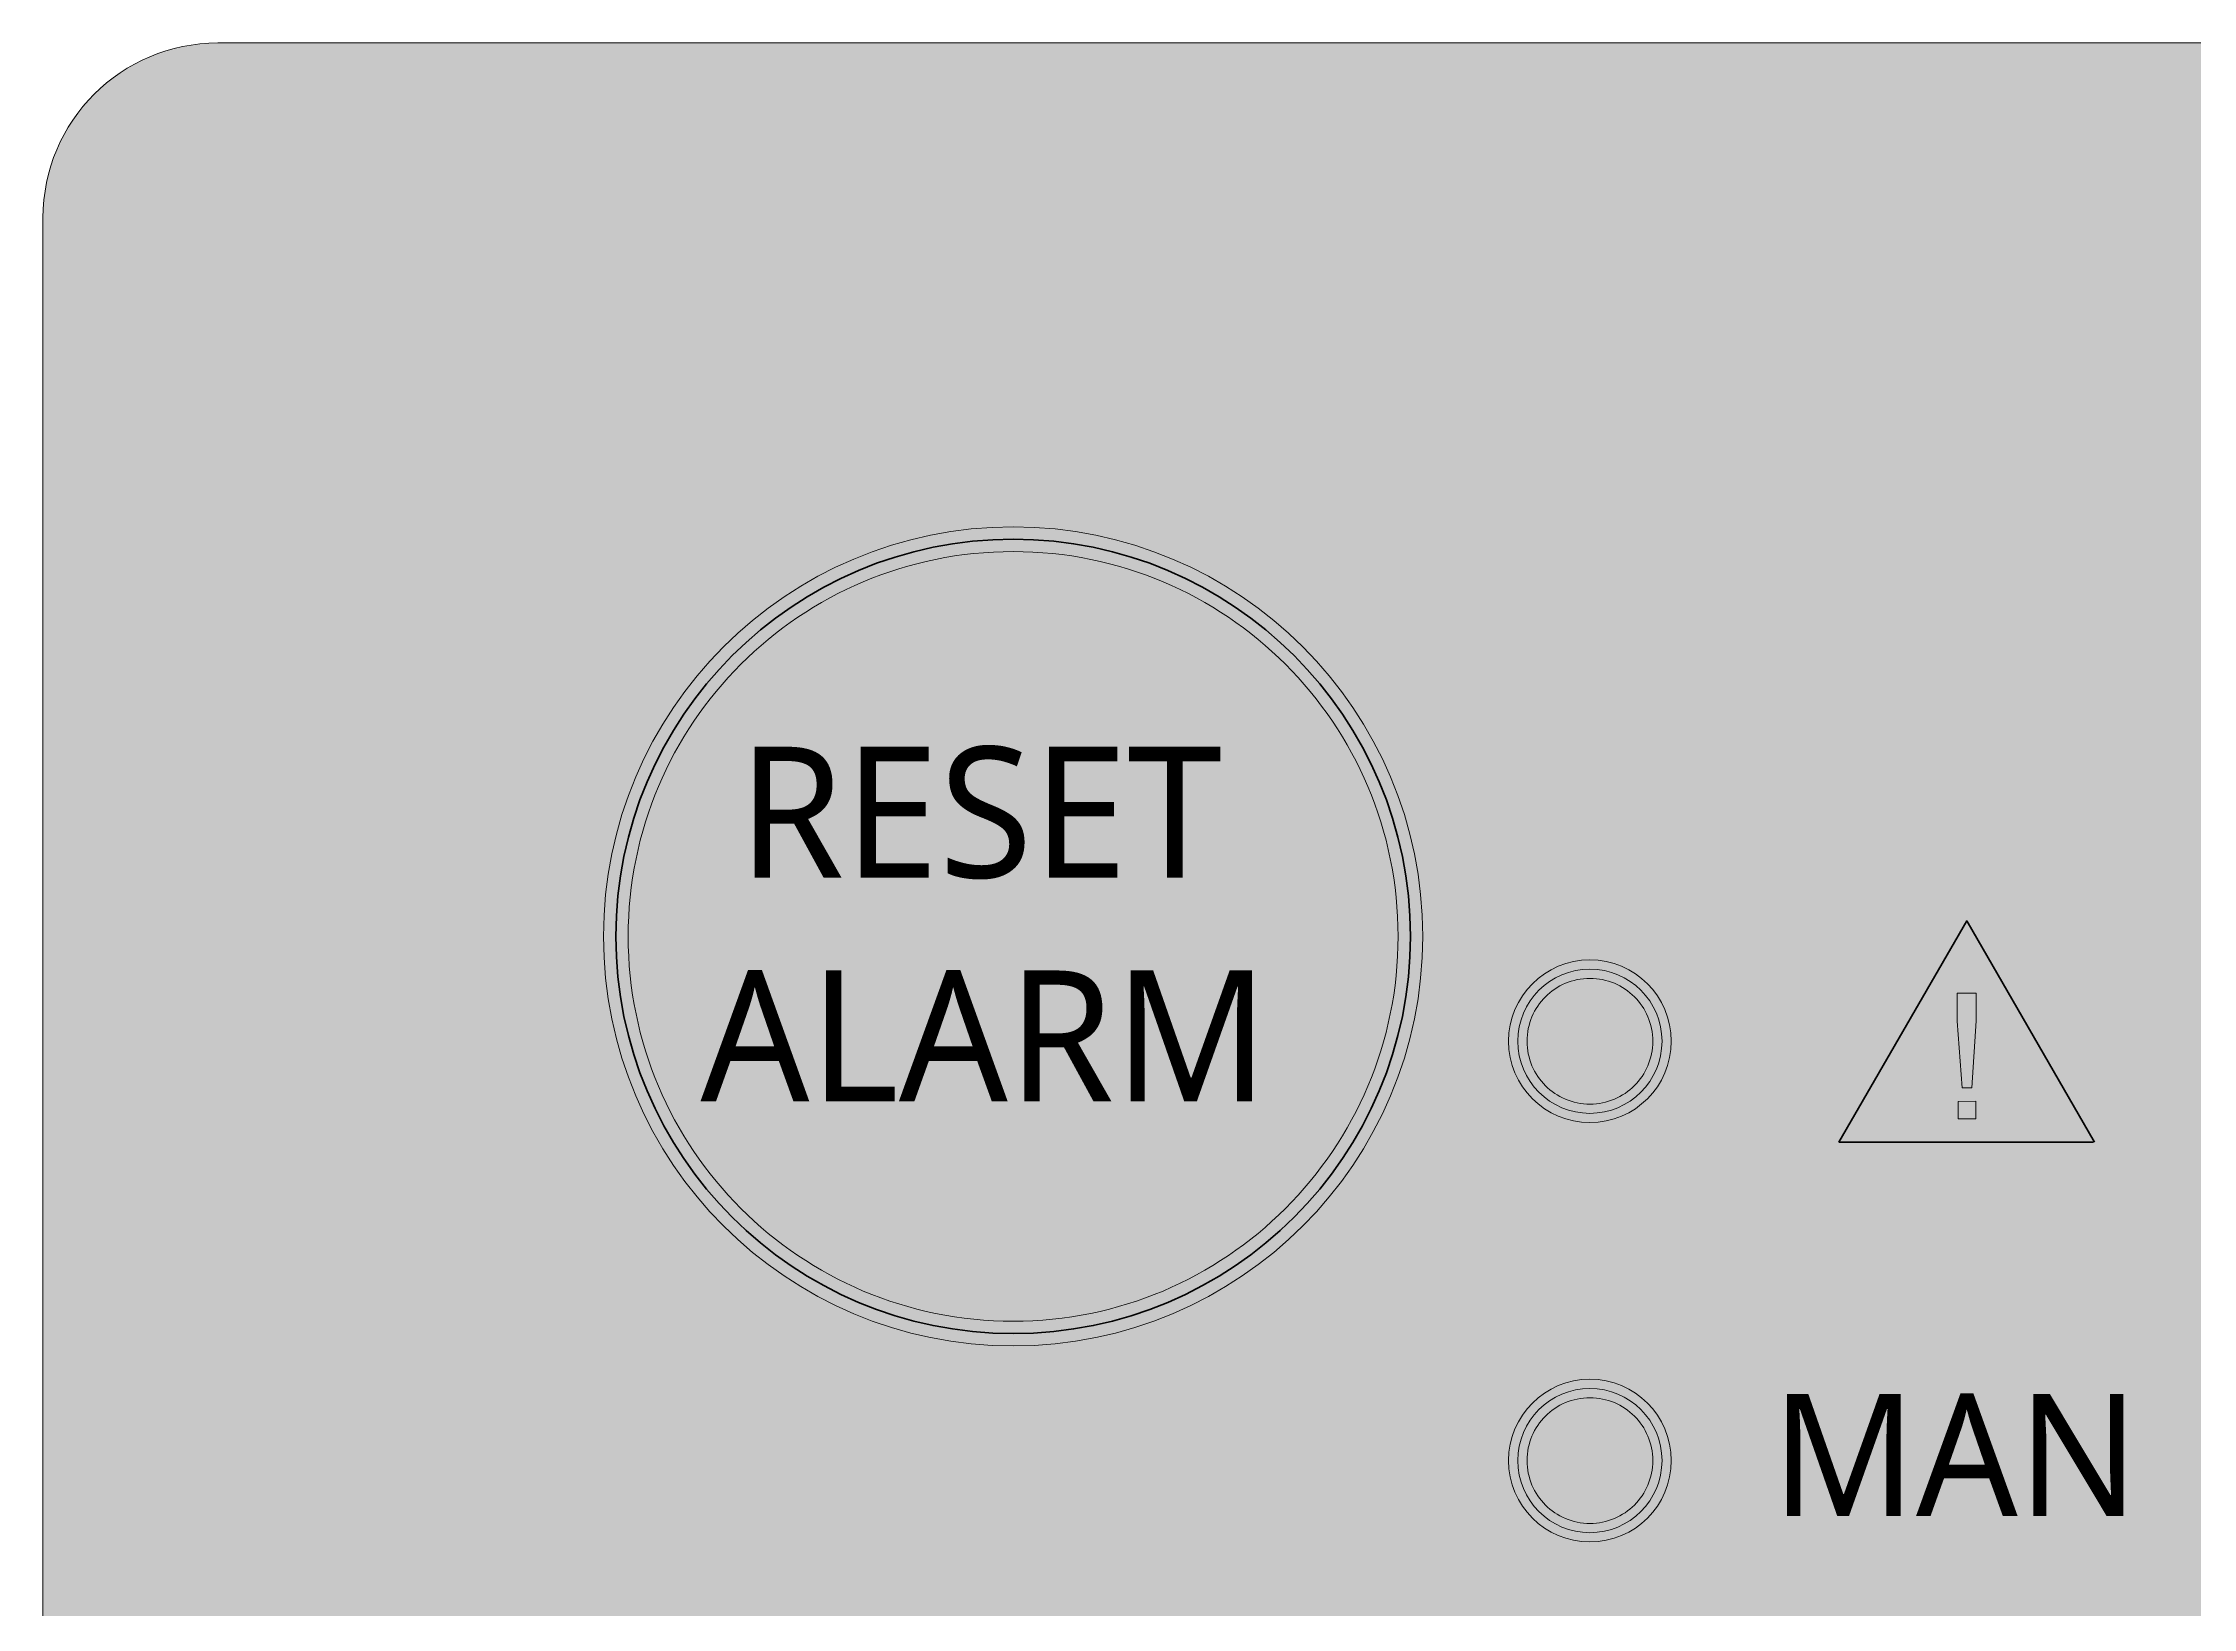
# Model space of a CAD drawing. Header units: millimetres. Extents: x 7 to 220, y 158 to 310.
# Drawn here: x 7.2 to 68.7, y 264.8 to 309.6 of the extents above; entities that cross this region are included whole.
import ezdxf

# ---------------------------------------------------------------- set-up
doc = ezdxf.new("R2010")
doc.units = ezdxf.units.MM
doc.header["$MEASUREMENT"] = 0
doc.layers.add('SI_Base new', color=7, linetype='Continuous', lineweight=0)

# ---------------------------------------------------------------- blocks, each defined once
blk = doc.blocks.new('Block_12')
at = {"layer": 'SI_Base new', "true_color": 0x1d1d1b, "transparency": 33554687}
h = blk.add_hatch(color=250, dxfattribs=at)
h.dxf.hatch_style = 2
edge = h.paths.add_edge_path()
edge.add_spline(control_points=[(53.219, 281.066), (53.218, 281.564), (53.017, 282.012), (52.692, 282.338), (52.365, 282.664), (51.917, 282.865), (51.42, 282.865), (50.922, 282.865), (50.474, 282.664), (50.148, 282.338), (49.822, 282.012), (49.622, 281.564), (49.621, 281.066), (49.622, 280.569), (49.822, 280.121), (50.148, 279.794), (50.474, 279.469), (50.922, 279.268), (51.42, 279.268), (51.917, 279.268), (52.365, 279.469), (52.692, 279.795), (53.017, 280.121), (53.218, 280.569), (53.219, 281.066), (53.219, 281.066), (53.219, 281.066), (53.219, 281.066)], knot_values=[0, 0, 0, 0, 1, 1, 1, 2, 2, 2, 3, 3, 3, 4, 4, 4, 5, 5, 5, 6, 6, 6, 7, 7, 7, 8, 8, 8, 9, 9, 9, 9], degree=3, periodic=0)
edge = h.paths.add_edge_path()
edge.add_spline(control_points=[(53.748, 281.066), (53.747, 279.781), (52.705, 278.739), (51.42, 278.739), (50.134, 278.739), (49.092, 279.781), (49.092, 281.066), (49.092, 282.352), (50.134, 283.394), (51.42, 283.394), (52.705, 283.394), (53.747, 282.352), (53.748, 281.066), (53.748, 281.066), (53.748, 281.066), (53.748, 281.066)], knot_values=[0, 0, 0, 0, 1, 1, 1, 2, 2, 2, 3, 3, 3, 4, 4, 4, 5, 5, 5, 5], degree=3, periodic=0)
at = {"layer": 'SI_Base new', "true_color": 0x3abff0, "transparency": 33554687}
h = blk.add_hatch(color=133, dxfattribs=at)
h.dxf.hatch_style = 2
edge = h.paths.add_edge_path()
edge.add_spline(control_points=[(53.483, 281.066), (53.483, 279.927), (52.559, 279.003), (51.42, 279.003), (50.28, 279.003), (49.357, 279.927), (49.357, 281.066), (49.357, 282.206), (50.28, 283.13), (51.42, 283.13), (52.559, 283.13), (53.483, 282.206), (53.483, 281.066), (53.483, 281.066), (53.483, 281.066), (53.483, 281.066)], knot_values=[0, 0, 0, 0, 1, 1, 1, 2, 2, 2, 3, 3, 3, 4, 4, 4, 5, 5, 5, 5], degree=3, periodic=0)
at = {"layer": 'SI_Base new'}
for points, knots in [([(53.748, 281.066), (53.747, 279.781), (52.705, 278.739), (51.42, 278.739), (50.134, 278.739), (49.092, 279.781), (49.092, 281.066), (49.092, 282.352), (50.134, 283.394), (51.42, 283.394), (52.705, 283.394), (53.747, 282.352), (53.748, 281.066), (53.748, 281.066), (53.748, 281.066), (53.748, 281.066)], [0, 0, 0, 0, 1, 1, 1, 2, 2, 2, 3, 3, 3, 4, 4, 4, 5, 5, 5, 5]), ([(53.483, 281.066), (53.483, 279.927), (52.559, 279.003), (51.42, 279.003), (50.28, 279.003), (49.357, 279.927), (49.357, 281.066), (49.357, 282.206), (50.28, 283.13), (51.42, 283.13), (52.559, 283.13), (53.483, 282.206), (53.483, 281.066), (53.483, 281.066), (53.483, 281.066), (53.483, 281.066)], [0, 0, 0, 0, 1, 1, 1, 2, 2, 2, 3, 3, 3, 4, 4, 4, 5, 5, 5, 5]), ([(53.219, 281.066), (53.218, 281.564), (53.017, 282.012), (52.692, 282.338), (52.365, 282.664), (51.917, 282.865), (51.42, 282.865), (50.922, 282.865), (50.474, 282.664), (50.148, 282.338), (49.822, 282.012), (49.622, 281.564), (49.621, 281.066), (49.622, 280.569), (49.822, 280.121), (50.148, 279.794), (50.474, 279.469), (50.922, 279.268), (51.42, 279.268), (51.917, 279.268), (52.365, 279.469), (52.692, 279.795), (53.017, 280.121), (53.218, 280.569), (53.219, 281.066), (53.219, 281.066), (53.219, 281.066), (53.219, 281.066)], [0, 0, 0, 0, 1, 1, 1, 2, 2, 2, 3, 3, 3, 4, 4, 4, 5, 5, 5, 6, 6, 6, 7, 7, 7, 8, 8, 8, 9, 9, 9, 9])]:
    blk.add_open_spline(points, degree=3, knots=knots, dxfattribs=at)
blk = doc.blocks.new('Block_13')
at = {"layer": 'SI_Base new', "true_color": 0x1d1d1b, "transparency": 33554687}
h = blk.add_hatch(color=250, dxfattribs=at)
h.dxf.hatch_style = 2
edge = h.paths.add_edge_path()
edge.add_spline(control_points=[(53.219, 269.067), (53.218, 269.564), (53.017, 270.012), (52.692, 270.338), (52.365, 270.664), (51.917, 270.865), (51.42, 270.865), (50.922, 270.865), (50.474, 270.665), (50.148, 270.338), (49.822, 270.012), (49.622, 269.564), (49.621, 269.067), (49.622, 268.569), (49.822, 268.121), (50.148, 267.795), (50.474, 267.469), (50.922, 267.268), (51.42, 267.268), (51.917, 267.268), (52.365, 267.469), (52.692, 267.795), (53.017, 268.121), (53.218, 268.569), (53.219, 269.067), (53.219, 269.067), (53.219, 269.067), (53.219, 269.067)], knot_values=[0, 0, 0, 0, 1, 1, 1, 2, 2, 2, 3, 3, 3, 4, 4, 4, 5, 5, 5, 6, 6, 6, 7, 7, 7, 8, 8, 8, 9, 9, 9, 9], degree=3, periodic=0)
edge = h.paths.add_edge_path()
edge.add_spline(control_points=[(53.748, 269.067), (53.747, 267.781), (52.705, 266.739), (51.42, 266.738), (50.134, 266.739), (49.092, 267.781), (49.092, 269.067), (49.092, 270.352), (50.134, 271.394), (51.42, 271.395), (52.705, 271.394), (53.747, 270.352), (53.748, 269.067), (53.748, 269.067), (53.748, 269.067), (53.748, 269.067)], knot_values=[0, 0, 0, 0, 1, 1, 1, 2, 2, 2, 3, 3, 3, 4, 4, 4, 5, 5, 5, 5], degree=3, periodic=0)
at = {"layer": 'SI_Base new', "true_color": 0x3abff0, "transparency": 33554687}
h = blk.add_hatch(color=133, dxfattribs=at)
h.dxf.hatch_style = 2
edge = h.paths.add_edge_path()
edge.add_spline(control_points=[(53.483, 269.067), (53.483, 267.927), (52.559, 267.003), (51.42, 267.003), (50.28, 267.003), (49.357, 267.927), (49.357, 269.067), (49.357, 270.206), (50.28, 271.13), (51.42, 271.13), (52.559, 271.13), (53.483, 270.206), (53.483, 269.067), (53.483, 269.067), (53.483, 269.067), (53.483, 269.067)], knot_values=[0, 0, 0, 0, 1, 1, 1, 2, 2, 2, 3, 3, 3, 4, 4, 4, 5, 5, 5, 5], degree=3, periodic=0)
at = {"layer": 'SI_Base new'}
for points, knots in [([(53.748, 269.067), (53.747, 267.781), (52.705, 266.739), (51.42, 266.738), (50.134, 266.739), (49.092, 267.781), (49.092, 269.067), (49.092, 270.352), (50.134, 271.394), (51.42, 271.395), (52.705, 271.394), (53.747, 270.352), (53.748, 269.067), (53.748, 269.067), (53.748, 269.067), (53.748, 269.067)], [0, 0, 0, 0, 1, 1, 1, 2, 2, 2, 3, 3, 3, 4, 4, 4, 5, 5, 5, 5]), ([(53.483, 269.067), (53.483, 267.927), (52.559, 267.003), (51.42, 267.003), (50.28, 267.003), (49.357, 267.927), (49.357, 269.067), (49.357, 270.206), (50.28, 271.13), (51.42, 271.13), (52.559, 271.13), (53.483, 270.206), (53.483, 269.067), (53.483, 269.067), (53.483, 269.067), (53.483, 269.067)], [0, 0, 0, 0, 1, 1, 1, 2, 2, 2, 3, 3, 3, 4, 4, 4, 5, 5, 5, 5]), ([(53.219, 269.067), (53.218, 269.564), (53.017, 270.012), (52.692, 270.338), (52.365, 270.664), (51.917, 270.865), (51.42, 270.865), (50.922, 270.865), (50.474, 270.665), (50.148, 270.338), (49.822, 270.012), (49.622, 269.564), (49.621, 269.067), (49.622, 268.569), (49.822, 268.121), (50.148, 267.795), (50.474, 267.469), (50.922, 267.268), (51.42, 267.268), (51.917, 267.268), (52.365, 267.469), (52.692, 267.795), (53.017, 268.121), (53.218, 268.569), (53.219, 269.067), (53.219, 269.067), (53.219, 269.067), (53.219, 269.067)], [0, 0, 0, 0, 1, 1, 1, 2, 2, 2, 3, 3, 3, 4, 4, 4, 5, 5, 5, 6, 6, 6, 7, 7, 7, 8, 8, 8, 9, 9, 9, 9])]:
    blk.add_open_spline(points, degree=3, knots=knots, dxfattribs=at)
blk = doc.blocks.new('Block_39')
at = {"layer": 'SI_Base new', "true_color": 0xe0e0e0, "transparency": 33554687}
h = blk.add_hatch(color=254, dxfattribs=at)
h.dxf.hatch_style = 2
edge = h.paths.add_edge_path()
edge.add_spline(control_points=[(61.951, 278.842), (61.951, 278.842), (61.95, 279.346), (61.95, 279.346), (61.95, 279.346), (62.458, 279.347), (62.458, 279.347), (62.458, 279.347), (62.459, 278.843), (62.459, 278.843), (62.459, 278.843), (61.951, 278.842), (61.951, 278.842)], knot_values=[0, 0, 0, 0, 1, 1, 1, 2, 2, 2, 3, 3, 3, 4, 4, 4, 4], degree=3, periodic=0)
edge = h.paths.add_edge_path()
edge.add_spline(control_points=[(62.065, 279.737), (62.065, 279.737), (61.926, 281.645), (61.926, 281.645), (61.926, 281.645), (61.925, 282.443), (61.925, 282.443), (61.925, 282.443), (62.472, 282.444), (62.472, 282.444), (62.472, 282.444), (62.474, 281.646), (62.474, 281.646), (62.474, 281.646), (62.35, 279.737), (62.35, 279.737), (62.35, 279.737), (62.065, 279.737), (62.065, 279.737)], knot_values=[0, 0, 0, 0, 1, 1, 1, 2, 2, 2, 3, 3, 3, 4, 4, 4, 5, 5, 5, 6, 6, 6, 6], degree=3, periodic=0)
at = {"layer": 'SI_Base new', "color": 254, "lineweight": 35, "true_color": 0xe0e0e0}
blk.add_lwpolyline([(58.543, 278.182), (62.2, 284.51), (65.856, 278.182)], dxfattribs=at)
at = {"layer": 'SI_Base new'}
for points, knots in [([(62.065, 279.737), (62.065, 279.737), (61.926, 281.645), (61.926, 281.645), (61.926, 281.645), (61.925, 282.443), (61.925, 282.443), (61.925, 282.443), (62.472, 282.444), (62.472, 282.444), (62.472, 282.444), (62.474, 281.646), (62.474, 281.646), (62.474, 281.646), (62.35, 279.737), (62.35, 279.737), (62.35, 279.737), (62.065, 279.737), (62.065, 279.737)], [0, 0, 0, 0, 1, 1, 1, 2, 2, 2, 3, 3, 3, 4, 4, 4, 5, 5, 5, 6, 6, 6, 6]), ([(61.951, 278.842), (61.951, 278.842), (61.95, 279.346), (61.95, 279.346), (61.95, 279.346), (62.458, 279.347), (62.458, 279.347), (62.458, 279.347), (62.459, 278.843), (62.459, 278.843), (62.459, 278.843), (61.951, 278.842), (61.951, 278.842)], [0, 0, 0, 0, 1, 1, 1, 2, 2, 2, 3, 3, 3, 4, 4, 4, 4])]:
    blk.add_open_spline(points, degree=3, knots=knots, dxfattribs=at)
blk = doc.blocks.new('Block_38')
at = {"layer": 'SI_Base new', "color": 254, "lineweight": 35, "true_color": 0xe0e0e0}
blk.add_line((58.543, 278.182), (65.82, 278.182), dxfattribs=at)
at = {"layer": 'SI_Base new'}
blk.add_blockref('Block_39', (0, 0), dxfattribs=at)

msp = doc.modelspace()

# ---------------------------------------------------------------- hatches: boundary and pattern name
at = {"layer": 'SI_Base new', "true_color": 0x1d252c, "transparency": 33554687}
h = msp.add_hatch(color=250, dxfattribs=at)
h.dxf.hatch_style = 2
edge = h.paths.add_edge_path()
edge.add_spline(control_points=[(215.166, 158.432), (215.166, 158.432), (12.166, 158.432), (12.166, 158.432), (9.405, 158.432), (7.166, 160.671), (7.166, 163.432), (7.166, 163.432), (7.166, 304.632), (7.166, 304.632), (7.166, 307.394), (9.405, 309.632), (12.166, 309.632), (12.166, 309.632), (215.166, 309.632), (215.166, 309.632), (217.928, 309.632), (220.166, 307.394), (220.166, 304.632), (220.166, 304.632), (220.166, 163.432), (220.166, 163.432), (220.166, 160.671), (217.928, 158.432), (215.166, 158.432)], knot_values=[0, 0, 0, 0, 1, 1, 1, 2, 2, 2, 3, 3, 3, 4, 4, 4, 5, 5, 5, 6, 6, 6, 7, 7, 7, 8, 8, 8, 8], degree=3, periodic=0)
at = {"layer": 'SI_Base new', "true_color": 0xec672d, "transparency": 33554687}
h = msp.add_hatch(color=30, dxfattribs=at)
h.dxf.hatch_style = 2
edge = h.paths.add_edge_path()
edge.add_spline(control_points=[(42.707, 276.279), (40.713, 274.286), (37.963, 273.054), (34.92, 273.054), (31.878, 273.054), (29.127, 274.286), (27.133, 276.279), (25.139, 278.273), (23.907, 281.024), (23.907, 284.067), (23.907, 287.109), (25.139, 289.86), (27.133, 291.854), (29.127, 293.847), (31.878, 295.079), (34.92, 295.079), (37.963, 295.079), (40.713, 293.847), (42.707, 291.854), (44.701, 289.86), (45.933, 287.109), (45.933, 284.067), (45.933, 281.024), (44.701, 278.273), (42.707, 276.279), (42.707, 276.279), (42.707, 276.279), (42.707, 276.279)], knot_values=[0, 0, 0, 0, 1, 1, 1, 2, 2, 2, 3, 3, 3, 4, 4, 4, 5, 5, 5, 6, 6, 6, 7, 7, 7, 8, 8, 8, 9, 9, 9, 9], degree=3, periodic=0)
edge = h.paths.add_edge_path()
edge.add_spline(control_points=[(34.92, 295.785), (28.448, 295.785), (23.202, 290.539), (23.202, 284.067), (23.202, 277.594), (28.448, 272.348), (34.92, 272.348), (41.392, 272.348), (46.638, 277.594), (46.638, 284.067), (46.638, 290.539), (41.392, 295.785), (34.92, 295.785), (34.92, 295.785), (34.92, 295.785), (34.92, 295.785)], knot_values=[0, 0, 0, 0, 1, 1, 1, 2, 2, 2, 3, 3, 3, 4, 4, 4, 5, 5, 5, 5], degree=3, periodic=0)
at = {"layer": 'SI_Base new', "true_color": 0x1d252c, "transparency": 33554687}
h = msp.add_hatch(color=250, dxfattribs=at)
h.dxf.hatch_style = 2
edge = h.paths.add_edge_path()
edge.add_spline(control_points=[(34.92, 295.432), (41.197, 295.432), (46.286, 290.344), (46.286, 284.067), (46.286, 277.789), (41.197, 272.701), (34.92, 272.701), (28.643, 272.701), (23.554, 277.789), (23.554, 284.067), (23.554, 290.344), (28.643, 295.432), (34.92, 295.432), (34.92, 295.432), (34.92, 295.432), (34.92, 295.432)], knot_values=[0, 0, 0, 0, 1, 1, 1, 2, 2, 2, 3, 3, 3, 4, 4, 4, 5, 5, 5, 5], degree=3, periodic=0)

# ---------------------------------------------------------------- linework, layer by layer
at = {"layer": 'SI_Base new'}
msp.add_open_spline([(215.166, 158.432), (215.166, 158.432), (12.166, 158.432), (12.166, 158.432), (9.405, 158.432), (7.166, 160.671), (7.166, 163.432), (7.166, 163.432), (7.166, 304.632), (7.166, 304.632), (7.166, 307.394), (9.405, 309.632), (12.166, 309.632), (12.166, 309.632), (215.166, 309.632), (215.166, 309.632), (217.928, 309.632), (220.166, 307.394), (220.166, 304.632), (220.166, 304.632), (220.166, 163.432), (220.166, 163.432), (220.166, 160.671), (217.928, 158.432), (215.166, 158.432)], degree=3, knots=[0, 0, 0, 0, 1, 1, 1, 2, 2, 2, 3, 3, 3, 4, 4, 4, 5, 5, 5, 6, 6, 6, 7, 7, 7, 8, 8, 8, 8], dxfattribs=at)
at = {"layer": 'SI_Base new', "color": 30, "lineweight": 18, "true_color": 0xec672d}
for points, knots in [([(34.92, 295.785), (28.448, 295.785), (23.202, 290.539), (23.202, 284.067), (23.202, 277.594), (28.448, 272.348), (34.92, 272.348), (41.392, 272.348), (46.638, 277.594), (46.638, 284.067), (46.638, 290.539), (41.392, 295.785), (34.92, 295.785), (34.92, 295.785), (34.92, 295.785), (34.92, 295.785)], [0, 0, 0, 0, 1, 1, 1, 2, 2, 2, 3, 3, 3, 4, 4, 4, 5, 5, 5, 5]), ([(42.707, 276.279), (40.713, 274.286), (37.963, 273.054), (34.92, 273.054), (31.878, 273.054), (29.127, 274.286), (27.133, 276.279), (25.139, 278.273), (23.907, 281.024), (23.907, 284.067), (23.907, 287.109), (25.139, 289.86), (27.133, 291.854), (29.127, 293.847), (31.878, 295.079), (34.92, 295.079), (37.963, 295.079), (40.713, 293.847), (42.707, 291.854), (44.701, 289.86), (45.933, 287.109), (45.933, 284.067), (45.933, 281.024), (44.701, 278.273), (42.707, 276.279), (42.707, 276.279), (42.707, 276.279), (42.707, 276.279)], [0, 0, 0, 0, 1, 1, 1, 2, 2, 2, 3, 3, 3, 4, 4, 4, 5, 5, 5, 6, 6, 6, 7, 7, 7, 8, 8, 8, 9, 9, 9, 9])]:
    msp.add_open_spline(points, degree=3, knots=knots, dxfattribs=at)
at = {"layer": 'SI_Base new', "color": 222, "lineweight": 35, "true_color": 0xe50695}
msp.add_open_spline([(34.92, 295.432), (41.197, 295.432), (46.286, 290.344), (46.286, 284.067), (46.286, 277.789), (41.197, 272.701), (34.92, 272.701), (28.643, 272.701), (23.554, 277.789), (23.554, 284.067), (23.554, 290.344), (28.643, 295.432), (34.92, 295.432), (34.92, 295.432), (34.92, 295.432), (34.92, 295.432)], degree=3, knots=[0, 0, 0, 0, 1, 1, 1, 2, 2, 2, 3, 3, 3, 4, 4, 4, 5, 5, 5, 5], dxfattribs=at)

# ---------------------------------------------------------------- block references
at = {"layer": 'SI_Base new'}
for name in ['Block_38', 'Block_12', 'Block_13']:
    msp.add_blockref(name, (0, 0), dxfattribs=at)

# ---------------------------------------------------------------- texts
at = {"layer": 'SI_Base new', "char_height": 0.2, "attachment_point": 7}
for s, insert in [('\\C254;\\c14737632;\\FRoboto Medium|b0|i0|c1;\\H3.746500;\\W1.000000;RESET', (27.048, 285.695)), ('\\C254;\\c14737632;\\FRoboto Medium|b0|i0|c1;\\H3.746500;\\W1.000000;ALARM', (25.975, 279.345)), ('\\C254;\\c14737632;\\FRoboto Black|b0|i0|c1;\\H3.496733;\\W1.000000;MAN', (56.619, 267.479))]:
    msp.add_mtext(s, dxfattribs=dict(at, insert=insert))

doc.saveas('drawing.dxf')
